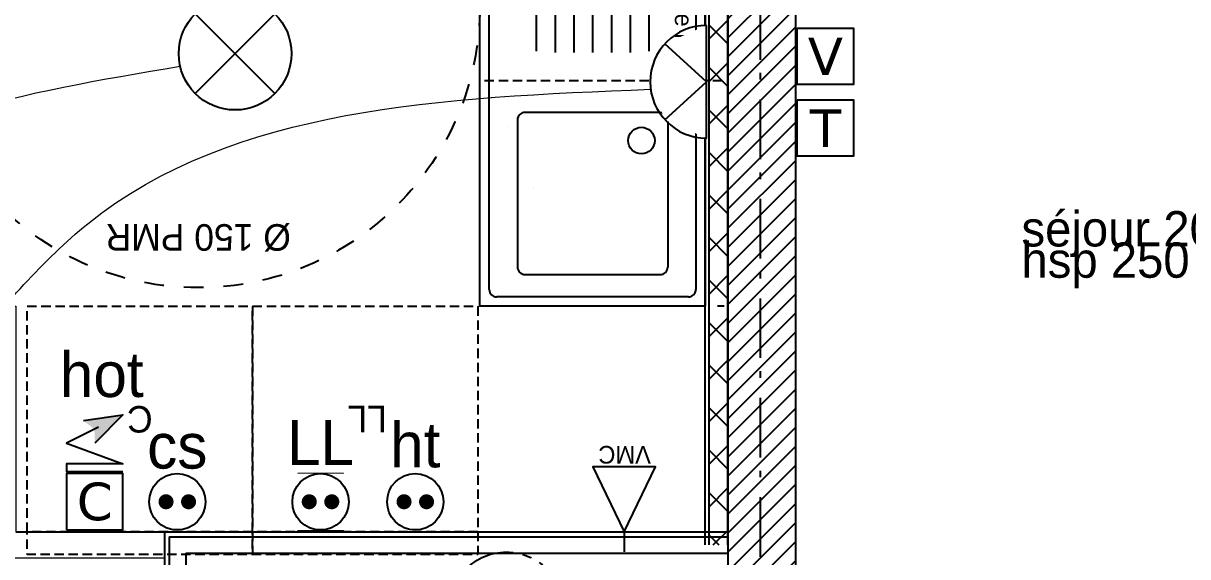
# Model space of a CAD drawing. Header units: centimetres. Extents: x -35664 to 50682, y -23001 to 23705.
# Drawn here: x 8855.2 to 9165.3, y 4634.8 to 4776.7 of the extents above; entities that cross this region are included whole.
import ezdxf

# ---------------------------------------------------------------- set-up
doc = ezdxf.new("R2010")
doc.units = ezdxf.units.CM
for name, pattern in [('prelem_euev', [2, 1.25, -0.25, 0.25, -0.25]), ('Style de ligne -1', [0.41664, 0.20828, -0.20836]), ('Style de ligne -13', [0.147638, 0.098425, -0.049213]), ('Style de ligne -5', [0.20828, 0.069425, -0.138855]), ('Style de ligne -6', [1.04164, 0.625, -0.20828, 0.06943, -0.13893]), ('VW-01', [0.41656, 0.20828, -0.20828])]:
    doc.linetypes.add(name, pattern=pattern)
for name, color, linetype in [('B aménagement intérieur', 252, 'Continuous'), ('B GÈnÈral_Hatch', 252, 'Continuous'), ('B Général', 252, 'Continuous'), ('C ANNOTATIONS-PMR', 252, 'Style de ligne -5'), ('C ANNOTATIONS-prestations', 252, 'Continuous'), ('C ANNOTATIONS-texte', 252, 'Continuous'), ('D SURFACES-shab', 252, 'Continuous'), ('F REMPLISSAGE-vert clair', 252, 'Continuous'), ('F REMPLISSAGE-vert foncé', 252, 'Continuous'), ('prlm-EAU-EF', 161, 'Continuous'), ('prlm-EAU-EUEV', 25, 'Continuous')]:
    doc.layers.add(name, color=color, linetype=linetype)
doc.layers.add('prlm-ELEC-CFA', color=1, linetype='Continuous', lineweight=25)
doc.layers.add('prlm-ELEC-CFO', color=1, linetype='Continuous', lineweight=25)
doc.layers.add('prlm-ZEROPLOT', color=254, linetype='Continuous', plot=False)
doc.styles.add('Eurostile', font='Eurosti.TTF')
doc.styles.add('Eurostile (italic)', font='Eurostib.TTF')
doc.styles.add('prlm-elec-cfo', font='comic.ttf', dxfattribs={"height": 12})
doc.styles.get("Standard").update_dxf_attribs({"font": 'isocp.shx', "height": 15})

# ---------------------------------------------------------------- blocks, each defined once
blk = doc.blocks.new('B 90.T2 S105 (2D)')
at = {"layer": 'D SURFACES-shab', "lineweight": 18, "flags": 128}
blk.add_lwpolyline([(-366.96, -285.55), (-79.41, -285.55), (-79.41, -224.52), (-65.42, -224.52), (-65.42, -194.52), (-65.42, -194.52), (-65.42, -129.52), (-0.41, -129.52), (-0.41, 291.55), (-366.96, 291.55), (-366.96, -99.44), (-366.96, -99.44), (-366.96, -165.55), (-366.96, -165.55)], close=True, dxfattribs=at)
at = {"layer": 'C ANNOTATIONS-prestations', "insert": (-306.75, 126.57), "char_height": 9.412, "width": 106.0944, "attachment_point": 1, "line_spacing_factor": 0.894142, "style": 'Eurostile'}
blk.add_mtext('hsp 250', dxfattribs=at)
at = {"layer": 'C ANNOTATIONS-texte', "insert": (-306.75, 140.54), "char_height": 9.412, "width": 78.4842, "attachment_point": 1, "line_spacing_factor": 0.894142, "style": 'Eurostile'}
blk.add_mtext('séjour 20m{\\H0.6667x;\\S2^ ;}', dxfattribs=at)
blk = doc.blocks.new('B 90.Rond 150_PMR')
at = {"layer": 'B Général', "linetype": 'VW-01', "ltscale": 25.4}
blk.add_circle((0, 0), 75, dxfattribs=at)
at = {"layer": 'B Général', "insert": (-61.5, 0), "char_height": 7.059, "attachment_point": 5, "rotation": 90, "line_spacing_factor": 0.894142, "style": 'Eurostile (italic)'}
blk.add_mtext('Ø 150 PMR', dxfattribs=at)
blk = doc.blocks.new('B 90.Lave Linge')
at = {"layer": 'B Général', "linetype": 'Style de ligne -13', "ltscale": 25.4, "flags": 128}
blk.add_lwpolyline([(-29.47, 30), (-29.47, 36), (30.53, 36), (30.53, 30)], dxfattribs=at)
blk.add_lwpolyline([(-29.47, 30), (30.53, 30), (30.53, -30), (-29.47, -30)], close=True, dxfattribs=at)
at = {"layer": 'B Général', "insert": (0, 0), "char_height": 7.059, "attachment_point": 5, "line_spacing_factor": 0.894142, "style": 'Eurostile'}
blk.add_mtext('LL', dxfattribs=at)
blk = doc.blocks.new('B 90.Cuisson')
at = {"layer": 'B Général', "linetype": 'Style de ligne -13', "ltscale": 25.4, "flags": 128}
blk.add_lwpolyline([(-30, 30), (-30, 36), (30, 36), (30, 30)], dxfattribs=at)
blk.add_lwpolyline([(-30, 30), (30, 30), (30, -30), (-30, -30)], close=True, dxfattribs=at)
at = {"layer": 'B Général', "insert": (0, 0), "char_height": 7.06, "attachment_point": 5, "line_spacing_factor": 0.894142, "style": 'Eurostile'}
blk.add_mtext('C', dxfattribs=at)
blk = doc.blocks.new('B 90.Lave Vaisselle')
at = {"layer": 'B Général', "linetype": 'Style de ligne -13', "ltscale": 25.4, "flags": 128}
blk.add_lwpolyline([(-30, 30), (-30, 36), (30, 36), (30, 30)], dxfattribs=at)
blk.add_lwpolyline([(-30, 30), (30, 30), (30, -30), (-30, -30)], close=True, dxfattribs=at)
at = {"layer": 'B Général', "insert": (0, 0), "char_height": 7.059, "attachment_point": 5, "line_spacing_factor": 0.894142, "style": 'Eurostile'}
blk.add_mtext('LV', dxfattribs=at)
blk = doc.blocks.new('B 90.Evier 120x60')
at = {"layer": 'B Général', "linetype": 'Continuous'}
for p, q in [((-55.5, -2.5), (55.5, -2.5)), ((-57.5, -55.5), (-57.5, -4.5)), ((57.5, -4.5), (57.5, -55.5)), ((-52.12, -15), (-7.88, -15)), ((-52.5, -20), (-7.5, -20)), ((-52.5, -25), (-7.5, -25)), ((-52.5, -30), (-7.5, -30)), ((-52.5, -35), (-7.5, -35)), ((-52.5, -40), (-7.5, -40)), ((-52.12, -45), (-7.88, -45)), ((28.75, -45.8), (28.75, -45.8)), ((12.27, -52.47), (12.27, -52.47)), ((55.5, -57.5), (-55.5, -57.5))]:
    blk.add_line(p, q, dxfattribs=at)
at = {"layer": 'B Général', "linetype": 'Style de ligne -5', "ltscale": 25.4, "flags": 128}
blk.add_lwpolyline([(-60, 0), (-60, 6), (60, 6), (60, 0)], dxfattribs=at)
at = {"layer": 'B Général', "linetype": 'Continuous', "flags": 128}
blk.add_lwpolyline([(-60, 0), (60, 0), (60, -60), (-60, -60)], close=True, dxfattribs=at)
for points in [[(8.4, -12), (8.4, -48, 0.414212), (10.4, -50), (49.55, -50, 0.198914), (50.96, -49.41, 0.198914), (51.55, -48), (51.55, -12, 0.414214), (49.55, -10)], [(8.4, -12, -0.414212), (10.4, -10), (49.6, -10)]]:
    blk.add_lwpolyline(points, format="xyb", dxfattribs=at)
at = {"layer": 'B Général', "linetype": 'Continuous'}
for centre, start, end in [((-55.5, -4.5), 90, 180), ((55.5, -4.5), 0, 90), ((-55.5, -55.5), 180, 270), ((55.5, -55.5), 270, 0)]:
    blk.add_arc(centre, 2, start, end, dxfattribs=at)
blk.add_ellipse((15.9, -17), major_axis=(3.54, 0), ratio=1, dxfattribs=at)
at = {"layer": 'B Général'}
blk.add_blockref('B 90.Lave Vaisselle', (-30, -30), dxfattribs=at)
at = {"layer": 'C ANNOTATIONS-prestations', "insert": (-37.15, -3.37), "char_height": 4.706, "attachment_point": 1, "line_spacing_factor": 0.894142, "style": 'Eurostile (italic)'}
blk.add_mtext('Faïence ht: 60cm', dxfattribs=at)
blk = doc.blocks.new('B 90.VMC')
at = {"layer": 'B Général', "linetype": 'Style de ligne -1', "ltscale": 25.4}
blk.add_line((0, 10.77), (0, 17), dxfattribs=at)
at = {"layer": 'B Général', "linetype": 'Continuous', "flags": 128}
blk.add_lwpolyline([(0, 10.77), (-8.34, -6.52), (8.34, -6.52)], close=True, dxfattribs=at)
at = {"layer": 'C ANNOTATIONS-prestations', "insert": (-7.15, -7.39), "char_height": 4.706, "attachment_point": 1, "line_spacing_factor": 0.894142, "style": 'Eurostile'}
blk.add_mtext('VMC', dxfattribs=at)
blk = doc.blocks.new('B 90.T2 BS104  (2D)')
at = {"layer": 'B GÈnÈral_Hatch', "linetype": 'Continuous'}
h = blk.add_hatch(dxfattribs=at)
h.set_pattern_fill('02_ISOLANT', color=256, angle=90, style=0, pattern_type=2)
h.set_pattern_definition([(135, (0, 0), (-5.65685, -5.65685), []), (225, (0, 0), (-5.65685, 5.65685), [])])
h.paths.add_polyline_path([(289.62, 156.96), (294.62, 156.96), (294.62, 402.46), (289.62, 402.46)])
at = {"layer": 'B Général', "linetype": 'Continuous'}
for p, q in [((288.62, 156.96), (288.62, 402.46)), ((288.62, 156.96), (288.62, 402.46)), ((289.62, 156.96), (289.62, 402.46)), ((294.62, 156.96), (294.62, 402.46)), ((294.62, 156.96), (294.62, 402.46)), ((105.08, 160.45), (148.11, 160.45))]:
    blk.add_line(p, q, dxfattribs=at)
at = {"layer": 'D SURFACES-shab', "lineweight": 18, "flags": 128}
blk.add_lwpolyline([(144.61, 16.54), (144.61, 153.45), (100.08, 153.45), (100.08, 220.46), (105.08, 220.46), (105.08, 160.45), (288.62, 160.45), (288.62, 402.46), (-295.7, 402.46), (-295.7, 16.54)], close=True, dxfattribs=at)
at = {"layer": 'B Général'}
for name, p, rotation in [('B 90.Evier 120x60', (288.62, 280.46), 270), ('B 90.Cuisson', (138.08, 190.46), 180), ('B 90.Lave Linge', (198.62, 190.46), 180), ('B 90.VMC', (267, 171.23), 180)]:
    blk.add_blockref(name, p, dxfattribs=dict(at, rotation=rotation))
at = {"layer": 'C ANNOTATIONS-PMR', "ltscale": 25.4, "rotation": 90}
blk.add_blockref('B 90.Rond 150_PMR', (153.61, 300.43), dxfattribs=at)
blk = doc.blocks.new('xi.hot')
at = {"layer": 'prlm-ELEC-CFO', "lineweight": 5}
blk.add_hatch(color=0, dxfattribs=at).paths.add_polyline_path([(-3, 6), (-0.1, 3.7), (0, 0), (7.5, 7.5)])
at = {"layer": 'prlm-ELEC-CFO', "color": 0}
for points in [[(-3, 6), (7.5, 7.5), (0, 0)], [(0.95, 4.23), (-7.5, 0), (7.5, -5.5), (-7.5, -5.5), (-7.5, -7.5), (7.5, -7.5)]]:
    blk.add_lwpolyline(points, dxfattribs=at)
blk = doc.blocks.new('xi.TEL')
at = {"layer": 'prlm-ELEC-CFA', "color": 0, "linetype": 'ByBlock', "lineweight": -2, "flags": 128}
blk.add_lwpolyline([(-7.5, 7.5), (7.5, 7.5), (7.5, -7.5), (-7.5, -7.5)], close=True, dxfattribs=at)
at = {"layer": 'prlm-ELEC-CFA', "color": 0, "linetype": 'ByBlock', "insert": (0, 0), "char_height": 10, "width": 11.36, "attachment_point": 5}
blk.add_mtext('{\\fVerdana|b0|i0|c0|p34;T}', dxfattribs=at)
blk = doc.blocks.new('xi.TV')
at = {"layer": 'prlm-ELEC-CFA', "color": 0, "linetype": 'ByBlock', "lineweight": -2, "flags": 128}
blk.add_lwpolyline([(-7.5, 7.5), (7.5, 7.5), (7.5, -7.5), (-7.5, -7.5)], close=True, dxfattribs=at)
at = {"layer": 'prlm-ELEC-CFA', "color": 0, "linetype": 'ByBlock', "insert": (0, 0), "char_height": 10, "width": 11.36, "attachment_point": 5}
blk.add_mtext('{\\fVerdana|b0|i0|c0|p34;V}', dxfattribs=at)
blk = doc.blocks.new('xi.LLrob')
at = {"layer": 'prlm-EAU-EF', "color": 0}
blk.add_lwpolyline([(-6, 7.5), (6, 7.5), (-6, -7.5), (6, -7.5)], close=True, dxfattribs=at)
blk = doc.blocks.new('xi.LL')
at = {"color": 0, "lineweight": 5}
blk.add_wipeout([(-7.5, -7.5), (7.5, -7.5), (7.5, 7.5), (-7.5, 7.5)], dxfattribs=at).dxf.layer = 'prlm-ELEC-CFO'
at = {"layer": 'prlm-ELEC-CFO', "color": 0, "linetype": 'ByBlock', "lineweight": 5, "const_width": 2}
for points in [[(-4, 0, 1), (-2, 0, 1)], [(2, 0, 1), (4, 0, 1)]]:
    blk.add_lwpolyline(points, format="xyb", close=True, dxfattribs=at)
at = {"layer": 'prlm-ELEC-CFO', "color": 0, "linetype": 'ByBlock', "lineweight": -2}
blk.add_circle((0, 0), 7.5, dxfattribs=at)
blk = doc.blocks.new('xi.PCS')
at = {"color": 0, "lineweight": 5}
blk.add_wipeout([(-7.5, -7.5), (7.5, -7.5), (7.5, 7.5), (-7.5, 7.5)], dxfattribs=at).dxf.layer = 'prlm-ELEC-CFO'
at = {"layer": 'prlm-ELEC-CFO', "color": 0, "linetype": 'ByBlock', "lineweight": 5, "const_width": 2}
for points in [[(-4, 0, 1), (-2, 0, 1)], [(2, 0, 1), (4, 0, 1)]]:
    blk.add_lwpolyline(points, format="xyb", close=True, dxfattribs=at)
at = {"layer": 'prlm-ELEC-CFO', "color": 0, "linetype": 'ByBlock', "lineweight": -2}
blk.add_circle((0, 0), 7.5, dxfattribs=at)
blk = doc.blocks.new('xi.SF32')
at = {"layer": 'prlm-ELEC-CFO', "color": 0, "flags": 128}
blk.add_lwpolyline([(-7.5, -7.5), (7.5, -7.5), (7.5, 7.5), (-7.5, 7.5)], close=True, dxfattribs=at)
at = {"layer": 'prlm-ELEC-CFO', "color": 0, "linetype": 'ByBlock', "insert": (0, 0), "char_height": 10, "width": 11.36, "attachment_point": 5}
blk.add_mtext('{\\fVerdana|b0|i0|c0|p34;C}', dxfattribs=at)
blk = doc.blocks.new('xi.PCHT')
at = {"color": 0, "lineweight": 5}
blk.add_wipeout([(-7.5, -7.5), (7.5, -7.5), (7.5, 7.5), (-7.5, 7.5)], dxfattribs=at).dxf.layer = 'prlm-ELEC-CFO'
at = {"layer": 'prlm-ELEC-CFO', "color": 0, "linetype": 'ByBlock', "lineweight": 5, "const_width": 2}
for points in [[(-4, 0, 1), (-2, 0, 1)], [(2, 0, 1), (4, 0, 1)]]:
    blk.add_lwpolyline(points, format="xyb", close=True, dxfattribs=at)
at = {"layer": 'prlm-ELEC-CFO', "color": 0, "linetype": 'ByBlock', "lineweight": -2}
blk.add_circle((0, 0), 7.5, dxfattribs=at)
blk = doc.blocks.new('xi.PTCE')
at = {"layer": 'prlm-ELEC-CFO', "color": 0}
for points in [[(-10.61, 10.61), (10.61, -10.61)], [(10.61, 10.61), (-10.61, -10.61)]]:
    blk.add_lwpolyline(points, dxfattribs=at)
at = {"layer": 'prlm-ELEC-CFO', "color": 0, "linetype": 'ByBlock'}
blk.add_circle((0, 0), 15, dxfattribs=at)
blk = doc.blocks.new('xi.ECAP')
at = {"color": 0}
blk.add_wipeout([(-15, 0), (-10.13, 11.06), (0, 15), (10.13, 11.06), (15, 0)], dxfattribs=at).dxf.layer = 'prlm-ELEC-CFO'
at = {"layer": 'prlm-ELEC-CFO', "color": 0, "linetype": 'ByBlock', "lineweight": -2, "flags": 128}
blk.add_lwpolyline([(15, 0, 1), (-15, 0)], format="xyb", close=True, dxfattribs=at)
at = {"layer": 'prlm-ELEC-CFO', "color": 0}
blk.add_lwpolyline([(-10.13, 11.06), (0, 0), (10.13, 11.06)], dxfattribs=at)
blk = doc.blocks.new('xi.vp')
at = {"layer": 'prlm-EAU-EUEV', "lineweight": 5}
h = blk.add_hatch(color=0, dxfattribs=at)
h.paths.add_polyline_path([(5, 0, 1), (-5, 0, 1)])
h.paths.add_polyline_path([(4.5, 0, 1), (-4.5, 0, 1)], flags=16)
at = {"layer": 'prlm-EAU-EUEV', "color": 0, "lineweight": 5}
for radius in [5, 4.5]:
    blk.add_circle((0, 0), radius, dxfattribs=at)
at = {"layer": 'prlm-ZEROPLOT', "linetype": 'prelem_euev', "ltscale": 10}
blk.add_circle((0, 0), 15, dxfattribs=at)

msp = doc.modelspace()

# ---------------------------------------------------------------- hatches: boundary and pattern name
at = {"layer": 'B GÈnÈral_Hatch', "linetype": 'Continuous'}
h = msp.add_hatch(dxfattribs=at)
h.set_pattern_fill('50_BETON', color=256, style=0, pattern_type=2)
h.set_pattern_definition([(45, (0, 0), (2.4253472, -2.6458333), [])])
h.paths.add_polyline_path([(9060.796, 5118.341), (9042.796, 5118.341), (9042.796, 4250.699), (9060.796, 4250.699)])

# ---------------------------------------------------------------- linework, layer by layer
at = {"layer": 'B aménagement intérieur', "linetype": 'Continuous'}
for q in [(9042.841, 4641.386), (8892.792, 4602.081)]:
    msp.add_line((8892.792, 4641.377), q, dxfattribs=at)
at = {"layer": 'B Général', "linetype": 'Style de ligne -6', "ltscale": 25.4}
msp.add_line((9051.484, 3285.389), (9051.484, 5820.389), dxfattribs=at)
msp.add_line((9051.484, 3285.389), (9051.484, 5820.389), dxfattribs=at)
at = {"layer": 'B Général', "linetype": 'Continuous', "lineweight": 18}
for p, q in [((9042.796, 5118.341), (9042.796, 4250.699)), ((9060.796, 5118.341), (9060.796, 4300.297))]:
    msp.add_line(p, q, dxfattribs=at)
at = {"layer": 'B Général', "linetype": 'Continuous'}
for p, q in [((9042.796, 5118.341), (9042.796, 4250.699)), ((9060.796, 5118.341), (9060.796, 4300.297))]:
    msp.add_line(p, q, dxfattribs=at)
at = {"layer": 'F REMPLISSAGE-vert clair'}
for p, q in [((8894.092, 4640.077), (9042.841, 4640.086)), ((8894.092, 4640.077), (8894.092, 4603.381)), ((8898.492, 4635.677), (9042.842, 4635.686)), ((8898.492, 4635.677), (8898.492, 4607.781))]:
    msp.add_line(p, q, dxfattribs=at)
at = {"layer": 'F REMPLISSAGE-vert foncé', "linetype": 'Continuous'}
for q in [(9042.841, 4641.386), (8892.792, 4602.081)]:
    msp.add_line((8892.792, 4641.377), q, dxfattribs=at)
at = {"layer": 'F REMPLISSAGE-vert foncé'}
for p, q in [((8894.092, 4640.077), (9042.841, 4640.086)), ((8894.092, 4640.077), (8894.092, 4603.381)), ((8898.492, 4635.677), (9042.842, 4635.686)), ((8898.492, 4635.677), (8898.492, 4607.781))]:
    msp.add_line(p, q, dxfattribs=at)

# ---------------------------------------------------------------- block references
at = {"layer": 'B aménagement intérieur'}
for name, p in [('B 90.T2 BS104  (2D)', (8748.181, 4480.932)), ('B 90.T2 S105 (2D)', (9427.75, 4591.838))]:
    msp.add_blockref(name, p, dxfattribs=at)
at = {"layer": 'prlm-EAU-EF'}
msp.add_blockref('xi.LLrob', (8934.357, 4649.391), dxfattribs=at)
at = {"layer": 'prlm-EAU-EUEV'}
msp.add_blockref('xi.vp', (8983.848, 4621.002), dxfattribs=at)
at = {"layer": 'prlm-ELEC-CFA'}
for name, p in [('xi.TV', (9068.796, 4767.902)), ('xi.TEL', (9068.796, 4748.826))]:
    msp.add_blockref(name, p, dxfattribs=at)
at = {"layer": 'prlm-ELEC-CFO'}
for name, p in [('xi.PTCE', (8911.611, 4768.642)), ('xi.hot', (8874.249, 4664.983)), ('xi.SF32', (8874.238, 4649.387))]:
    msp.add_blockref(name, p, dxfattribs=at)

# ---------------------------------------------------------------- next in the draw order: texts
at = {"layer": 'prlm-EAU-EF', "lineweight": 20, "insert": (8934.356, 4665.138), "char_height": 12, "attachment_point": 5, "line_spacing_factor": 0.8, "style": 'prlm-elec-cfo', "bg_fill": 3, "box_fill_scale": 1.1, "bg_fill_color": 256, "bg_fill_transparency": 0}
msp.add_mtext('LL', dxfattribs=at)
at = {"layer": 'prlm-ELEC-CFO', "lineweight": 20, "char_height": 12, "line_spacing_factor": 0.8, "style": 'prlm-elec-cfo', "bg_fill": 3, "bg_fill_color": 256, "bg_fill_transparency": 0}
for s, insert, attachment_point, box_fill_scale in [('hot', (8876.107, 4689.26), 2, 0.95), ('cs', (8896.217, 4664.134), 5, 1.1), ('ht', (8959.588, 4664.469), 5, 1.1)]:
    msp.add_mtext(s, dxfattribs=dict(at, insert=insert, attachment_point=attachment_point, box_fill_scale=box_fill_scale))

# ---------------------------------------------------------------- next in the draw order: linework, layer by layer
at = {"layer": 'prlm-ELEC-CFO', "lineweight": 13}
for points in [[(8837.445, 4688.395), (8812.755, 4729.811), (8896.994, 4765.277)], [(8839.545, 4688.875), (8872.405, 4723.387), (9022.268, 4759.165)]]:
    msp.add_spline(points, degree=3, dxfattribs=at)

# ---------------------------------------------------------------- next in the draw order: block references
at = {"layer": 'prlm-ELEC-CFO'}
for name, p in [('xi.PCS', (8896.218, 4649.389)), ('xi.PCHT', (8959.589, 4649.393))]:
    msp.add_blockref(name, p, dxfattribs=at)

# ---------------------------------------------------------------- next in the draw order: texts
at = {"layer": 'prlm-ELEC-CFO', "lineweight": 20, "insert": (8934.356, 4665.138), "char_height": 12, "attachment_point": 5, "line_spacing_factor": 0.8, "style": 'prlm-elec-cfo', "bg_fill": 3, "box_fill_scale": 1.1, "bg_fill_color": 256, "bg_fill_transparency": 0}
msp.add_mtext('LL', dxfattribs=at)

# ---------------------------------------------------------------- next in the draw order: block references
at = {"layer": 'prlm-ELEC-CFO', "rotation": 90}
msp.add_blockref('xi.ECAP', (9037.137, 4761.143), dxfattribs=at)
at = {"layer": 'prlm-ELEC-CFO'}
msp.add_blockref('xi.LL', (8934.357, 4649.391), dxfattribs=at)

doc.saveas('drawing.dxf')
